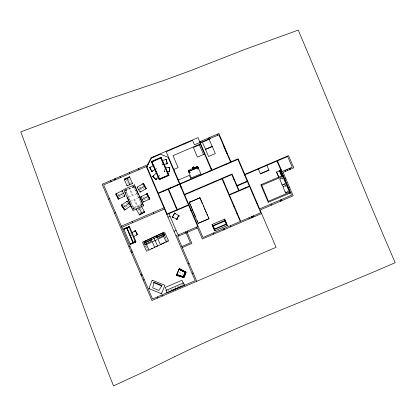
<?xml version="1.0" encoding="UTF-8"?>
<svg xmlns="http://www.w3.org/2000/svg" width="416" height="416" viewBox="0 0 416 416"><rect width="100%" height="100%" fill="white"/><g stroke="black" fill="none" stroke-linecap="round" stroke-linejoin="round"><path stroke-width="0.31" stroke-dasharray="2.08 1.56" d="M126.11 191.417L126.656 190.008M140.587 204.5L141.04 203.33M130.983 235.035L130.551 235.014M130.525 234.25L130.504 233.886M159.13 176.27L159.775 175.625L159.578 175.427L159.026 175.973L159.224 176.176M123.245 206.092L127.265 203.32M125.549 207.277L129.064 204.854M154.466 165.324L154.508 164.975M155.839 168.839L156.51 168.449L156.65 168.693L155.979 169.083M139.064 188.074L142.766 185.936M139.682 190.356L144.435 187.611M138.975 206.939L141.003 205.769M131.206 233.444L130.572 233.48M117.608 195.01L121.976 192.832M118.628 197.054L122.996 194.875M142.626 197.881L146.453 195.993M143.634 199.93L147.467 198.037M124.618 190.169L125.289 189.873M125.393 189.878L128.939 188.313M131.888 187.013L133.661 186.233M124.727 190.237L125.278 189.992L125.429 190.336M133.91 186.566L134.576 186.269M124.842 190.668L125.507 190.377M125.601 190.336L134.716 186.342M133.78 186.867L125.679 190.44L133.297 207.714L141.398 204.142L133.39 185.921M124.758 191.022L125.824 190.554L125.388 189.561M128.664 197.21L132.304 195.608L129.319 188.833M136.765 193.638L132.834 195.374L129.844 188.599M130.478 201.323L134.118 199.716L136.937 206.107M138.58 197.751L134.644 199.482L137.462 205.878M132.48 208.536L133.546 208.062L133.983 209.056M142.652 204.048L141.591 204.516L142.028 205.509M132.647 208.608L133.494 208.234L133.812 208.957L132.969 209.326M132.782 208.671L133.448 208.374M133.541 208.348L141.809 204.708M132.886 208.738L133.437 208.499L133.588 208.837L133.037 209.082M133.006 209.175L133.671 208.879M133.749 208.811L142.012 205.166M132.985 209.232L133.718 208.905L125.299 189.821M167.404 291.143L182.598 284.632M161.439 160.732L160.961 161.153L161.091 160.826M131.035 235.664L131.383 235.934L131.061 235.898M164.325 167.471L164.325 167.757M164.897 171.486L164.117 171.486L164.117 171.766L165.391 171.766M132.662 187.356L134.269 187.98M132.844 206.684L134.326 207.256M178.89 272.298L183.321 274.18M140.374 208.244L142.204 211.416M138.091 208.858L140.53 213.086M165.24 236.47L167.326 240.984M165.1 236.517L167.138 240.926M145.517 245.565L147.3 249.423M145.392 245.643L147.217 249.59M128.367 178.667L130.598 183.685M126.277 179.598L128.263 184.054M133.796 186.129L133.942 186.467M134.025 186.649L139.875 199.909M140.124 200.486L141.908 204.521M133.63 186.035L133.89 186.623M133.557 185.994L133.874 186.716M141.757 204.589L142.074 205.312M125.33 189.732L125.648 190.45M161.996 162.807L162.313 164.008M162.474 164.606L162.547 164.882M162.126 164.7L162.198 164.975M164.897 170.243L164.897 171.766M164.689 169L164.689 171.766M164.325 171.486L164.325 171.766M162.677 164.554L161.928 164.757L162.001 165.027L162.755 164.824L162.677 164.554"/><path stroke-width="0.62" d="M184.033 277.014L185.968 272.938L185.136 272.319L185.968 272.74M185.947 272.6L185.266 272.49M192.712 167.804L193.092 167.934M185.864 272.038L179.4 268.746L179.254 269.313L185.146 272.329L185.843 272.043L185.125 272.449M179.369 269.246L179.613 268.59M176.998 274.633L176.706 275.408L177.003 274.659M282.812 185L283.915 184.387M286.016 192.582L287.118 191.968M152.838 171.07L152.766 170.94M156.525 178.974L156.53 179M165.194 159.604L165.199 159.723M166.358 163.982L166.332 163.868M168.584 167.471L168.761 167.419M168.584 171.948L168.584 171.766M185.884 272.86L184.194 276.884L185.182 272.574L185.931 272.657L183.815 277.16L184.116 276.931M173.176 217.344L173.118 217.417M175.354 213.538L175.302 213.611M153.707 282.693L152.771 287.929L158.834 290.425L162.074 285.527L153.925 282.168L153.707 282.693L161.86 286.052M185.13 272.418L184.475 273.359M163.576 236.293L164.788 235.477L163.415 232.523L143.572 241.696L144.17 242.996L164.018 233.828M281.991 184.241L281.944 184.059M285.194 191.823L285.147 191.641M184.075 277.03L183.487 276.583L185.125 272.35L183.279 276.697L183.544 277.498L183.264 276.775L177.029 274.763M224.172 219.456L224.635 219.45M129.579 227.328L129.08 226.699L123.734 228.972M185.333 272.568L183.581 276.64L185.401 272.464M183.586 276.687L183.3 276.916L183.638 276.739M176.717 274.555L183.706 276.905L176.706 274.56L179 269.152L185.016 272.272M176.987 274.394L179.005 269.168M136.677 234.972L136.76 234.868M151.185 239.918L151.736 241.103L144.648 244.374L144.102 243.188L151.237 239.777M160.581 244.686L160.675 244.426M280.53 178.911L282.313 177.861L282.802 179.02M283.733 186.493L285.516 185.442L286.005 186.602M183.872 276.978L183.508 277.108M128.19 227.557L128.471 226.86M128.627 227.568L128.825 227.079M135.325 241.868L128.939 226.788M149.375 288.829L149.588 288.288M161.008 293.483L161.226 292.942M183.596 283.031L184.652 285.059L166.889 292.682M176.712 275.236L176.972 274.82M179.494 268.689L179.291 269.126M177.372 274.986L177.2 275.387L176.805 275.215M176.81 275.319L183.456 277.347L183.31 276.708M179.618 268.7L185.697 272.074L185.531 272.47L185.13 272.303M184.808 274.778L185.5 273.146M184.033 276.962L183.617 276.723L184.085 276.91M185.728 272.605L185.557 272.277M146.952 166.93L151.476 158.049L160.436 154.206L168.054 157.253L179.483 183.919L158.153 193.06L146.723 166.395L147.363 166.124M214.854 230.344L214.817 230.672L215.186 230.672M128.289 227.344L128.721 227.339M130.12 243.568L130.411 243.911M134.893 241.92L134.592 242.044M172.562 216.991L174.71 213.273M176.545 219.289L178.693 215.571M176.722 219.393L178.87 215.675M193.118 167.892L192.67 167.82L193.071 167.69M282.932 184.928L282.448 185.546L279.703 179.041L280.566 178.823M286.135 192.509L285.652 193.128L282.901 186.623L283.769 186.404M193.903 167.279C193.762 167.528 193.934 167.622 193.903 167.279M200.101 198.104L199.815 197.74L200.158 198.089M152.443 176.67L153.374 175.739M156.738 172.588L152.818 176.509L155.865 179.535L158.47 176.93M156.79 172.936L156.187 173.139M155.693 179.92L156.624 178.989M134.737 242.122L135.153 241.847M193.705 167.362L193.965 167.528M192.738 167.768L192.988 167.684M121.399 205.561L121.54 205.098M127.426 201.401L126.906 201.396M121.555 205.785L121.987 205.488M122.002 206.435L122.434 206.133M122.892 207.724L128.918 203.57M123.781 209.014L124.212 208.718M124.228 209.664L124.665 209.368M124.384 209.888L124.868 209.919M130.411 205.733L130.229 206.216M226.496 224.364L226.491 223.933M149.302 167.809L150.441 167.149M153.462 165.578L149.703 167.747L151.861 171.46L155.054 169.619M151.601 171.787L152.734 171.127M137.264 187.392L137.634 187.184M143.603 183.737L143.13 183.664M143.286 184.231L143.744 183.971M137.415 187.652L137.92 187.361M143.681 184.917L144.139 184.652M138.58 189.67L144.919 186.009M145.246 187.632L145.704 187.366M145.642 188.313L146.099 188.053M146.234 188.287L146.058 188.734M136.224 209.201L136.739 208.905M139.214 214.38L139.734 214.084M143.77 211.754L144.29 211.453M139.329 214.583L144.404 211.65M139.407 214.708L139.854 214.885M144.477 211.78L144.404 212.259M134.488 231.046L135.626 230.391M131.612 232.877L135.372 230.708L137.509 234.437L133.76 236.6M136.781 235.024L137.92 234.369M115.851 194.22L116.059 193.783M122.403 190.954L121.888 190.876M115.976 194.464L116.444 194.23M122.018 191.485L122.538 191.225M116.329 195.172L116.797 194.938M117.026 196.576L123.578 193.31M117.728 197.98L118.196 197.74M118.076 198.682L118.55 198.448M124.618 195.39L124.093 195.655L124.363 196.191M118.201 198.926L118.669 199.025M124.748 195.66L124.098 195.655L124.504 196.118M140.873 197.09L141.118 196.633M147.436 193.846L146.962 193.747M147.082 194.324L147.555 194.09M147.436 195.031L147.904 194.797M142.038 199.446L148.6 196.206M148.824 197.844L149.292 197.61M149.172 198.552L149.64 198.318M143.203 201.802L143.712 201.885M149.219 199.165L148.954 198.624L149.765 198.562M143.01 241.951L142.47 242.2L146.63 251.228L147.181 250.978M150.103 238.836L143.952 241.836M150.68 238.566L156.426 235.914M157.004 235.648L163.348 232.716M157.123 237.172L164.211 233.896L164.757 235.087L157.674 238.358L156.983 237.12M151.908 241.914L152.168 241.795L154.788 247.463M158.179 239.018L157.919 239.138L160.534 244.806M163.628 236.496L158.881 238.8M145.101 240.989L146.687 244.431L151.284 242.31M157.03 239.652L152.433 241.774M151.221 248.794L152.37 248.264M155.818 246.667L156.967 246.137M160.441 244.691L164.44 242.684M166.421 241.769L167.206 241.41M147.81 250.526L159.9 244.941M167.393 241.478L160.415 244.546M168.012 241.348L168.683 241.041L164.523 232.014M144.846 244.452L146.333 244.26L149.042 250.115M193.731 167.939L194.308 167.809L193.778 168.043L194.256 167.7L194.048 167.196L193.513 167.424C193.404 168.631 195.052 167.315 193.731 167.929M124.306 179.556L124.426 179.088M129.657 177.174L129.225 176.951M124.363 179.691L129.714 177.304M124.457 179.899L125.008 179.655M129.262 177.762L129.808 177.518M126.953 185.51L127.4 185.775M132.304 183.128L132.205 183.638M152.313 161.455L160.29 157.934M152.428 161.715L160.41 158.2M159.947 178.755L167.924 175.235M160.061 179.015L168.038 175.5M193.627 168.1L193.96 169.094M179.078 269.474L185.546 272.563M199.779 141.726L218.842 133.557L230.968 161.85M200.226 142.766L218.873 134.774L230.552 162.032M200.236 143.972L172.988 155.652L178.121 167.632L173.8 169.484M200.46 144.492L193.367 147.534L197.46 157.087L204.558 154.05M223.865 146.427L226.985 153.702M108.514 199.202L109.58 198.744M174.049 171.241L174.476 171.059M153.15 182.577L153.582 182.395M207.262 160.358L207.688 160.176M193.58 168.116L197.714 166.452L198.359 168.875L197.449 169.016L197.631 166.426L200.907 173.815L191.308 177.934L188.183 170.565L193.404 168.194L193.086 167.606L192.551 167.84L192.816 168.449M189.108 171.168L197.475 167.586M189.16 171.278L198.162 167.419M177.7 179.764L178.131 179.582M178.344 180.092L189.348 175.375L190.908 179.02M210.922 168.906L211.349 168.724M157.269 192.176L157.695 191.994M114.504 213.174L115.57 212.716M180.83 187.065L181.256 186.883M180.944 187.33L181.371 187.148M171.439 196.96L171.865 196.778M184.054 194.584L232.05 174.013L236.99 185.531L247.229 181.142L237.9 159.385L168.574 189.098L177.533 210.007M121.332 226.169L163.998 207.88M223.564 182.484L223.99 182.302M244.821 174.351L288.548 155.605L293.764 167.762L283.098 172.338L293.155 195.801L260.088 209.971L276.089 247.302L151.939 300.513L102.107 184.257L147.498 164.804L151.117 157.695L198.011 137.597L211.905 170.024L238.144 158.777L259.631 208.905L291.632 195.192L276.999 161.06L245.003 174.777M121.831 227.334L164.497 209.045M233.88 179.457L234.307 179.275M244.629 175.084L245.055 174.902M234.042 179.832L234.468 179.65M277.384 161.949L277.81 161.767M124.576 228.738L123.994 228.987L124.166 229.538M124.602 228.852L124.16 229.076M126.682 227.895L129.563 226.663L135.964 241.597L133.084 242.83M126.864 228.327L129.745 227.089M176.01 207.631L176.436 207.444M189.02 202.296L191.152 201.38M189.613 202.353L199.914 197.813L189.306 202.233L189.488 202.66M260.328 173.68L268.866 170.019M268.97 170.264L260.432 173.924L258.357 169.068M177.351 209.581L188.443 204.823L179.665 184.345M166.868 214.578L188.625 205.249L197.766 226.585L178.09 235.019L168.943 213.689M247.073 180.783L247.499 180.601M227.313 191.24L227.739 191.058M167.96 217.131L170.04 216.242M280.8 169.92L281.226 169.738M190.746 210.205L191.178 210.023M281.57 171.725L292.24 167.154L287.669 156.489L277.425 160.878L282.001 171.543M190.991 210.766L191.417 210.584M132.902 242.403L135.782 241.171M135.101 241.899L134.815 242.154L135.398 241.899M130.276 244.223L135.606 241.92L135.741 241.374L135.372 241.098M284.752 179.145L285.818 178.688M128.939 246.86L130.005 246.402M253.261 195.224L253.687 195.042M174.034 231.296L176.108 230.407M233.745 206.242L234.172 206.06M130.868 251.358L131.934 250.9M198.838 223.023L208.083 219.055M208.66 218.811C209.784 218.982 208.062 218.228 209.004 218.728L200.408 198.676M208.286 219.097L198.312 223.246M131.383 252.564L132.449 252.106M288.376 187.6L289.442 187.143M176.01 235.908L177.076 235.451M256.922 203.757L257.348 203.575M236.808 213.392L237.234 213.205M181.823 246.522L190.424 242.835L186.134 232.83M182.265 247.562L191.906 243.428L187.174 232.388M261.628 213.569L202.327 238.982L197.584 227.926L177.533 236.517L196.732 281.315M140.821 274.581L141.887 274.123M141.206 275.475L142.272 275.018M143.156 280.036L144.227 279.578M187.996 263.879L189.062 263.422M192.072 273.385L193.138 272.927M166.884 292.682L165.916 290.425L183.685 282.807M181.241 286.406L171.439 290.732M282.989 175.365L260.811 184.73L268.242 202.316L290.42 192.946L280.8 170.175L276.468 172L278.663 177.19M261.69 185.338L282.818 176.42M268.419 201.261L289.541 192.338M134.503 231.166L134.436 231.249M224.853 220.527L225.176 220.709M165.298 159.541L166.572 159.203M162.672 160.404L166.244 159.448M163.857 164.528L167.352 163.592L166.228 159.448M166.488 163.982L167.757 163.639M128.898 226.897L128.43 226.959L128.721 227.328M283.806 184.522L285.09 184.434L284.617 183.305M287.009 192.104L288.293 192.01L287.815 190.887M128.336 227.188L128.788 227.172M226.907 225.176L227.172 225.378L226.918 225.644M168.724 167.326L170.04 167.326M165.324 167.471L169.66 167.471L169.66 171.766L167.248 171.766M197.595 167.216L198.11 167.44M176.706 275.408L183.544 277.498M154.409 247.322L154.669 247.416M135.444 241.961L134.966 242.211L134.904 241.743M134.368 241.972L135.065 242.252M179.551 268.752L179.946 268.918M185.302 271.908L185.697 272.074M185.219 272.152L185.806 272.402M183.206 276.9L183.789 277.144M183.061 277.181L183.456 277.347M153.582 175.744L153.322 175.635L153.436 175.89M150.129 159.63L150.556 159.848M147.852 164.102L148.278 164.32M212.597 224.416L212.243 224.515L212.373 224.822M174.309 212.867L175.448 213.528M178.552 215.816L179.223 216.206L179.364 215.961L174.564 213.19L172.427 216.913L177.216 219.679L177.356 219.435L176.686 219.045M172.016 216.845L173.15 217.506M152.937 176.389L155.974 179.426M126.776 201.49L127.114 201.978M121.852 204.885L122.19 205.379M124.836 209.212L125.174 209.706M121.659 205.015L124.987 209.836M150.618 167.222L150.42 167.034L150.462 167.31M149.854 167.664L152.001 171.382M143 183.737L145.928 188.812M142.802 183.851L143.099 184.371M145.428 188.406L145.73 188.926M140.254 191.402L140.551 191.916M141.539 206.695L144.664 212.108L139.594 215.036L136.146 209.066M143.905 211.936L144.17 212.394M143.224 212.332L143.489 212.789M138.778 207.766L142.132 213.569M140.509 213.902L140.774 214.354M139.828 214.297L140.088 214.75M135.221 230.797L137.368 234.515M116.397 193.617L116.662 194.152M118.742 198.323L119.007 198.858M116.189 193.721L118.804 198.962M149.422 198.728L149.557 198.999M146.832 193.809L149.427 199.061M146.624 193.913L146.89 194.454M141.263 196.565L141.528 197.096M163.665 236.48L166.28 242.148M161.886 233.23L163.478 236.673M156.369 235.784L156.967 237.084M153.494 237.11L157.664 246.132M150.618 238.436L151.221 239.741M192.816 167.726L192.561 167.18L192.78 167.742M128.981 177.06L129.194 177.538M128.258 177.382L128.471 177.861M126.828 178.017L129.802 184.704M125.393 178.656L125.606 179.135M124.675 178.979L124.888 179.457M127.436 185.12L127.676 185.65M161.236 158.304L168.407 174.554M160.976 158.418L168.142 174.668M152.209 162.282L159.375 178.537M151.949 162.401L159.115 178.651M134.93 186.54L138.59 194.844M139.116 196.035L140.686 199.592M141.206 200.777L143.302 205.525M125.164 192.265L125.944 194.043M127.254 197.012L129.61 202.353M130.135 203.538L130.92 205.317M131.44 206.502L131.966 207.688M289.994 168.116L290.451 169.187M289.416 168.366L289.874 169.432M287.035 169.385L287.492 170.451M285.106 170.212L285.563 171.278M266.89 165.412L268.97 170.274M281.221 199.654L281.679 200.72M280.41 200.002L280.868 201.068M280.218 200.08L280.675 201.152M270.988 204.038L271.44 205.109M246.163 181.6L246.345 182.026M246.272 187.361L246.459 187.788M245.861 187.538L246.043 187.964M253.49 215.831L253.932 216.866M217.386 134.181L217.833 135.221M252.106 216.424L252.548 217.459M238.056 185.073L238.238 185.505M251.358 216.746L251.805 217.776M225.95 164.003L226.132 164.429M248.914 217.792L249.356 218.826M225.358 164.258L225.54 164.684M209.69 137.478L210.137 138.518M208.244 138.096L208.692 139.136M200.819 141.279L201.266 142.319M199.42 144.934L203.518 154.492M209.773 170.934L209.955 171.361M212.212 182.515L212.394 182.941M230.402 225.727L230.844 226.762M201.24 174.595L201.422 175.022M224.167 228.4L224.609 229.434M197.137 166.592L193.939 167.965M222.986 228.904L223.434 229.939M203.679 186.176L203.861 186.602M184.985 143.182L185.167 143.608M184.725 143.291L184.912 143.718M184.023 143.593L184.205 144.019M193.456 168.215L193.851 169.14M200.304 198.723L202.576 204.032M203.336 205.8L203.84 206.981M204.344 208.161L205.104 209.929M205.608 211.104L206.367 212.878M206.872 214.053L207.631 215.826M208.135 217.001L208.868 218.847M213.314 233.048L213.762 234.083M170.529 149.375L170.716 149.802M191.766 201.432L191.5 201.547M190.367 204.703L189.249 202.384L198.099 223.335L198.541 223.21M190.871 205.889L191.636 207.662M192.14 208.842L192.899 210.616M193.409 211.801L194.168 213.574M194.672 214.755L195.437 216.528M197.21 220.667L197.714 221.848M180.092 184.163L184.48 194.402M187.377 205.28L187.559 205.707M196.659 227.058L197.116 228.124M177.351 184.834L177.533 185.26M159.214 154.227L159.396 154.653M170.524 187.762L170.706 188.188M187.184 231.119L187.642 232.185M153.91 156.499L154.097 156.926M153.587 156.64L153.769 157.066M185.338 231.91L185.796 232.976M152.334 157.175L152.516 157.602M163.056 190.96L163.238 191.386M162.391 191.246L162.573 191.672M178.402 234.884L178.854 235.95M138.486 168.667L138.939 169.733M153.332 212.451L153.832 213.616M183.17 283.052L181.969 280.244L165.251 287.409L166.691 290.779M183.451 284.918L183.69 285.475M183.43 284.97L183.659 285.496M181.106 286.094L181.288 286.51M129.23 172.635L129.688 173.701M120.021 176.576L120.479 177.642M115.159 178.662L115.617 179.728M114.374 179L114.832 180.066M132.002 221.593L132.501 222.763M161.928 294.97L162.386 296.036M110.562 180.632L111.02 181.698M128.996 226.97L128.414 227.219M128.107 227.094L128.294 227.526M134.508 242.029L134.649 242.351M157.326 296.946L157.784 298.012M126.896 227.807L133.297 242.736M126.615 227.739L133.151 242.991M280.27 170.399L289.89 193.17M279.562 170.695L281.752 175.885M279.396 170.768L281.585 175.958M276.635 171.933L278.829 177.122M261.342 184.506L268.767 202.093M166.078 159.489L167.19 163.639M169.65 167.471L169.65 171.766M169.494 167.471L169.494 171.766M190.133 172.286C188.484 174.782 187.028 166.358 190.128 172.307M152.199 280.207L148.834 288.61L161.548 293.696L164.908 285.293L152.199 280.207M127.254 201.157L121.228 205.312L124.556 210.132L130.582 205.977L127.254 201.157M143.458 183.477L137.119 187.132L140.046 192.208L146.385 188.547L143.458 183.477M122.273 190.689L115.721 193.955L118.331 199.196L124.883 195.931L122.273 190.689M147.3 193.58L140.738 196.82L143.333 202.072L149.895 198.827L147.3 193.58M174.278 356.871L144.191 371.717L113.516 385.887C80.116 302.146 52.073 216.419 20.8 131.882L106.948 99.622L163.904 80.428L191.256 70.392L245.357 49.239L298.246 30.113C331.167 107.39 361.686 185.661 395.2 262.683C321.833 294.726 246.303 321.818 174.278 356.871M193.3 168.111L192.816 168.454L193.305 168.121M129.501 176.826L124.15 179.208L127.13 185.895L132.48 183.513L129.501 176.826M161.096 157.269L151.278 161.595L159.255 179.686L169.073 175.354L161.096 157.269M152.256 161.32L151.466 161.668L151.814 162.458L152.604 162.11L152.256 161.32M161.023 157.456L160.233 157.804L160.581 158.59L161.372 158.241L161.023 157.456M134.436 184.829L123.666 189.576L132.912 210.538L143.676 205.79L134.436 184.829M159.77 178.36L158.985 178.708L159.333 179.499L160.118 179.15L159.77 178.36M168.537 174.496L167.747 174.845L168.095 175.63L168.886 175.282L168.537 174.496M192.603 140.421L166.197 151.736L179.91 183.737L211.479 170.206L199.633 142.558L194.47 144.773L192.603 140.421M209.175 139.298L202.426 142.189L205.447 149.245L212.202 146.349L209.175 139.298M146.297 166.582L103.631 184.865L152.547 298.99L195.208 280.706L146.297 166.582M212.29 146.557L205.535 149.453L208.562 156.504L215.311 153.613L212.29 146.557M168.147 189.285L158.335 193.487L167.112 213.97L176.925 209.763L168.147 189.285M221.993 178.828L184.662 194.828L202.951 237.494L240.282 221.494L221.993 178.828M231.806 174.621L222.42 178.646L229.278 194.646L238.664 190.622L231.806 174.621M126.677 227.583L123.692 228.862L130.317 244.332L133.307 243.048L126.677 227.583M247.411 181.574L237.172 185.957L239.091 190.44L249.33 186.051L247.411 181.574M249.512 186.477L229.46 195.073L240.708 221.312L260.759 212.716L249.512 186.477M224.728 219.066L211.931 224.546L214.672 230.948L227.474 225.462L224.728 219.066M225.066 220.433L212.69 225.737L214.339 229.575L226.71 224.276L225.066 220.433M224.822 221.042L213.304 225.982L214.583 228.966L226.101 224.032L224.822 221.042M193.528 166.78L193.736 167.331L193.528 166.78"/></g></svg>
